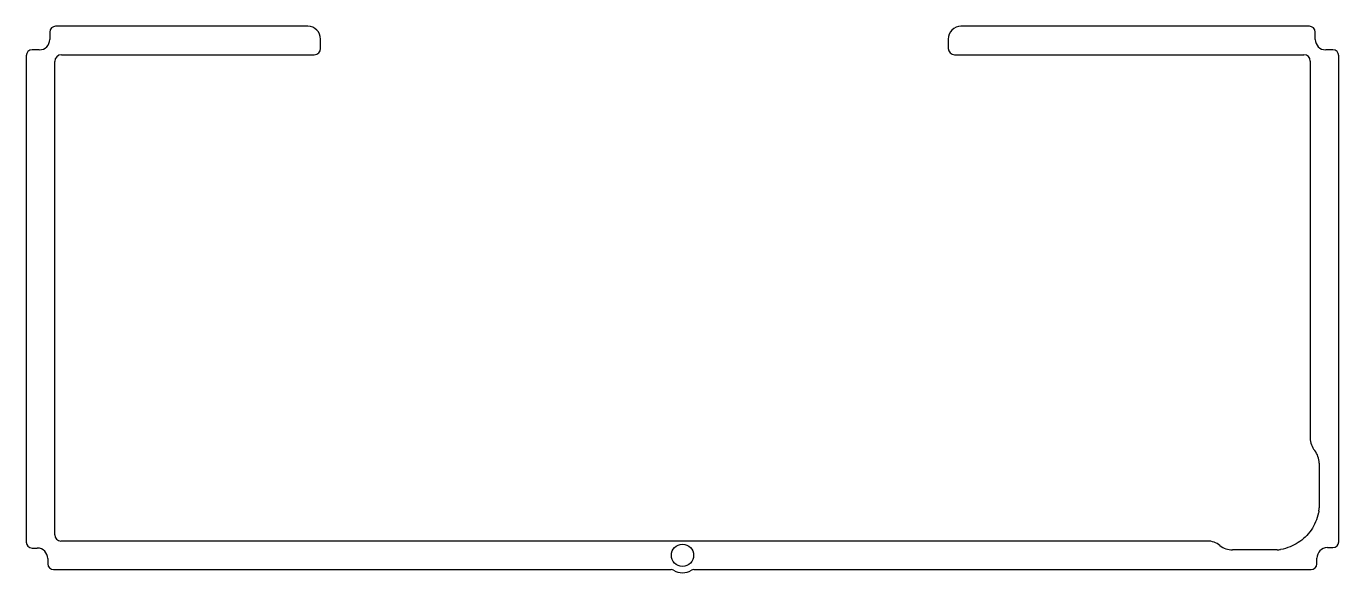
# Model space of a CAD drawing. Header units: millimetres. Extents: x -317 to 8, y -8 to 127.
import ezdxf

# ---------------------------------------------------------------- set-up
doc = ezdxf.new("R2010")
doc.units = ezdxf.units.MM
doc.layers.get('0').update_dxf_attribs({"linetype": 'CONTINUOUS'})

msp = doc.modelspace()

# ---------------------------------------------------------------- linework, layer by layer
for p, q in [((-247.51, 126.69), (-309.91, 126.69, 0)), ((0.35, 126.69, 0), (-85.87, 126.69, 0)), ((-311.36, 125.24, 0), (-311.36, 123.46, 0)), ((-244.36, 121.19), (-244.36, 123.54)), ((-89.02, 123.54), (-89.02, 121.19, 0)), ((1.8, 123.46, 0), (1.8, 125.24, 0)), ((-313.96, 120.86, 0), (-315.74, 120.86, 0)), ((6.17, 120.86, 0), (4.4, 120.86, 0)), ((-317.19, 119.41, 0), (-317.19, -0.85, 0)), ((-310.14, 0.97, 0), (-310.14, 117.99, 0)), ((-308.49, 119.64, 0), (-245.91, 119.64, 0)), ((-87.47, 119.64), (-0.98, 119.64, 0)), ((0.57, 118.09, 0), (0.57, 24.89)), ((7.62, -0.75, 0), (7.62, 119.41, 0)), ((2.77, 18.69, 0), (2.77, 7.65, 0)), ((-315.74, -2.3, 0), (-314.46, -2.3, 0)), ((-24.89, -0.58, 0), (-308.59, -0.58, 0)), ((-7.62, -2.73, 0), (-18.66, -2.73)), ((4.82, -2.2, 0), (6.17, -2.2, 0)), ((-311.86, -4.9, 0), (-311.86, -6.18, 0)), ((2.22, -6.18, 0), (2.22, -4.8, 0)), ((-310.41, -7.63, 0), (-157.6, -7.63)), ((-151.97, -7.63), (0.77, -7.63, 0))]:
    msp.add_line(p, q)
msp.add_circle((-154.78, -4.1), 2.75)
at = {"extrusion": (7.17446e-15, -2.05533e-08, 1)}
msp.add_arc((-309.91, 125.24, 0), 1.45, 90, 180, dxfattribs=at)
for centre, radius, start, end in [((-247.51, 123.54), 3.15, 0, 90), ((-313.96, 123.46, 0), 2.6, -90, 0), ((4.4, 123.46, 0), 2.6, 180, 270), ((-308.49, 117.99, 0), 1.65, 90, 180), ((-0.98, 118.09, 0), 1.55, 0, 90), ((-2.16, 18.69, 0), 4.93, 0, 38.9789), ((-308.59, 0.97, 0), 1.55, 180, 270), ((-314.46, -4.9, 0), 2.6, 0, 90), ((-24.89, -5.61, 0), 5.04, 51.7949, 90), ((-18.66, 2.3, 0), 5.04, 231.7949, 270), ((4.82, -4.8, 0), 2.6, 90, 180), ((6.17, -0.75, 0), 1.45, -90, 0), ((-310.41, -6.18, 0), 1.45, 180, 270), ((-157.6, -8.83), 1.2, 59.2147, 90), ((-154.78, -4.1), 4.3, 239.2147, 300.7853), ((-151.97, -8.83), 1.2, 90, 120.7853)]:
    msp.add_arc(centre, radius, start, end)
at = {"extrusion": (0, -8.61206e-08, 1)}
msp.add_arc((-85.87, 123.54, 0), 3.15, 90, 180, dxfattribs=at)
at = {"extrusion": (-2.05533e-08, 0, 1)}
for centre in [(0.35, 125.24, 0), (6.17, 119.41, 0)]:
    msp.add_arc(centre, 1.45, 0, 90, dxfattribs=at)
at = {"extrusion": (0, -2.05533e-08, 1)}
msp.add_arc((-315.74, 119.41, 0), 1.45, 90, 180, dxfattribs=at)
at = {"extrusion": (0, 1.74873e-07, 1)}
msp.add_arc((-245.91, 121.19, 0), 1.55, 270, 360, dxfattribs=at)
at = {"extrusion": (1.74873e-07, -2.00411e-21, 1)}
msp.add_arc((-87.47, 121.19, 0), 1.55, 180, 270, dxfattribs=at)
at = {"extrusion": (-4.89797e-08, 0, 1)}
msp.add_arc((5.5, 24.89, 0), 4.93, 180, 218.9789, dxfattribs=at)
at = {"extrusion": (2.05533e-08, 7.12103e-22, 1)}
msp.add_arc((-315.74, -0.85, 0), 1.45, 180, 270, dxfattribs=at)
at = {"extrusion": (-1.29831e-22, 2.05533e-08, 1)}
msp.add_arc((0.77, -6.18, 0), 1.45, -90, 0, dxfattribs=at)
for points, knots in [([(2.69, 6.78), (2.67, 6.65), (2.64, 6.53), (2.62, 6.4), (2.46, 5.63), (2.21, 4.88), (1.9, 4.16), (1.29, 2.75), (0.4, 1.48), (-0.71, 0.42), (-1.78, -0.61), (-3.04, -1.43), (-4.42, -1.99), (-5.17, -2.3), (-5.95, -2.52), (-6.75, -2.66)], [-1.323735, -1.323735, -1.323735, -1.323735, -1.291721, -1.291721, -1.291721, -1.100427, -1.100427, -1.100427, -0.726377, -0.726377, -0.726377, -0.363447, -0.363447, -0.363447, -0.165304, -0.165304, -0.165304, -0.165304]), ([(2.69, 6.78, 0), (2.72, 6.93, 0), (2.74, 7.07, 0), (2.76, 7.36, 0), (2.77, 7.5, 0), (2.77, 7.65, 0)], [0, 0, 0, 0, 0.04348236, 0.04348236, 0.08696471, 0.08696471, 0.08696471, 0.08696471]), ([(-7.62, -2.73, 0), (-7.47, -2.73, 0), (-7.33, -2.73, 0), (-7.04, -2.7, 0), (-6.89, -2.68, 0), (-6.75, -2.66, 0)], [0, 0, 0, 0, 0.04345056, 0.04345056, 0.08690112, 0.08690112, 0.08690112, 0.08690112])]:
    msp.add_open_spline(points, degree=3, knots=knots)

doc.saveas('drawing.dxf')
